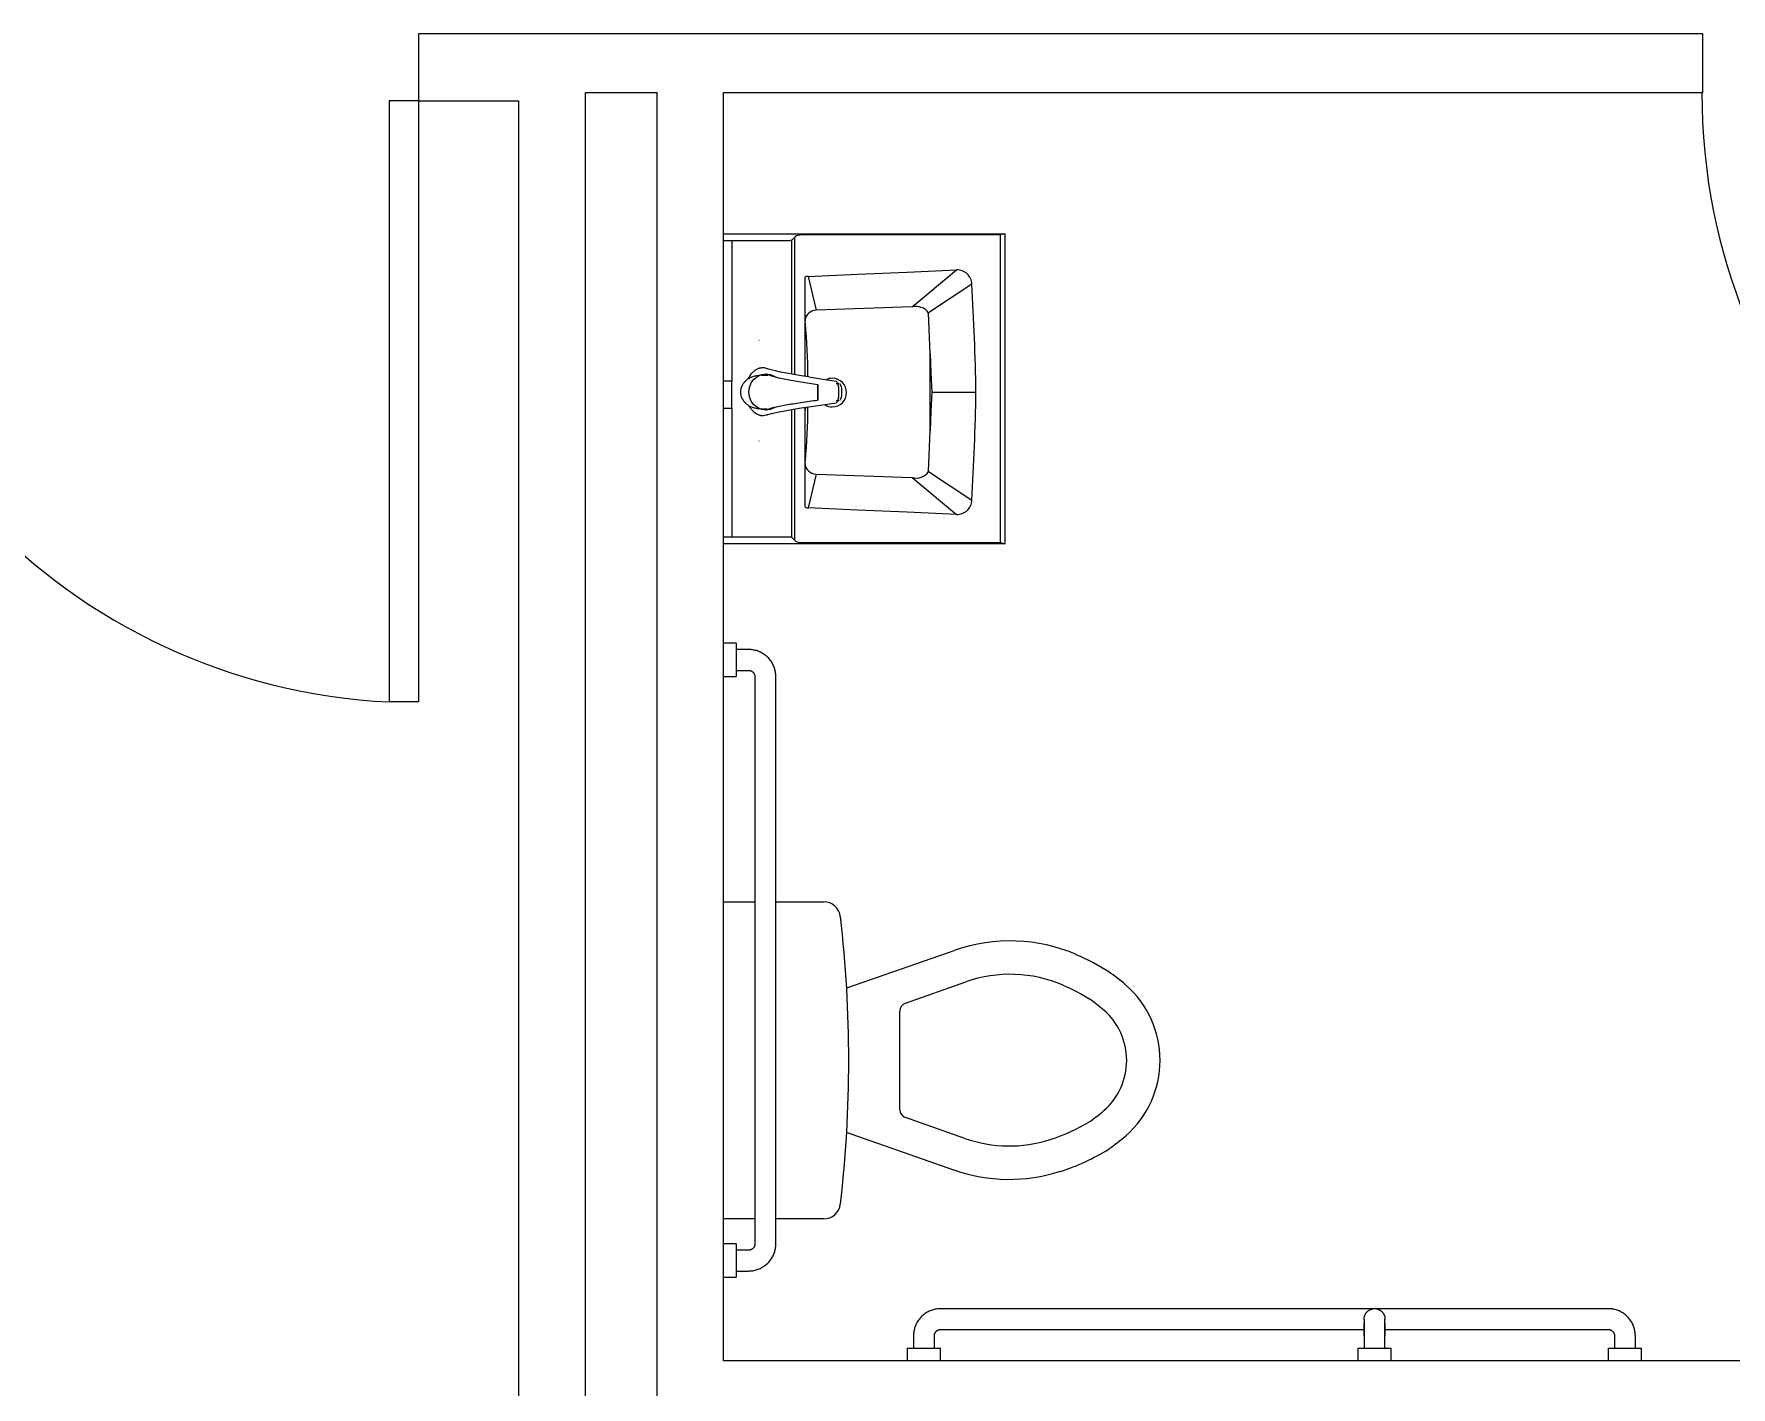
# Model space of a CAD drawing. Header units: inches. Extents: x 1 to 4574, y -953 to 1388.
# Drawn here: x 2907.3 to 3008.9, y -2.8 to 78.3 of the extents above; entities that cross this region are included whole.
import ezdxf

# ---------------------------------------------------------------- set-up
doc = ezdxf.new("R2010")
doc.units = ezdxf.units.IN
doc.header["$MEASUREMENT"] = 0
for name, color, linetype, lineweight in [('A-DOOR', 31, 'Continuous', 9), ('A-WALL', 113, 'Continuous', 50), ('I-WALL', 2, 'Continuous', 9), ('P-SANR-FIXT', 6, 'Continuous', 9), ('Q-SPCQ', 91, 'Continuous', 9)]:
    doc.layers.add(name, color=color, linetype=linetype, lineweight=lineweight)

# ---------------------------------------------------------------- blocks, each defined once
blk = doc.blocks.new('Single-Flush - 36_ x 96_-1525938-3rd Floor New Construction - Tel_Data_Elec Plan')
at = {"layer": 'A-DOOR', "color": 250, "lineweight": 20}
for p, q in [((16.25, -2), (16.25, -38.02)), ((18, -2), (16.25, -2)), ((18, -2), (18, -38.02)), ((18, -38.02), (16.25, -38.02))]:
    blk.add_line(p, q, dxfattribs=at)
at = {"layer": 'A-DOOR'}
blk.add_arc((18, -2), 36.07, 180, 267.2188, dxfattribs=at)
blk = doc.blocks.new('Sink - Restroom - Wall Mounted - Default-2793769-3rd Floor New Construction - Tel_Data_Elec Plan')
at = {"layer": 'P-SANR-FIXT', "lineweight": 13}
for p, q in [((-9.51, 15.36), (-9.45, 15.09)), ((9.06, 15.36), (-9.51, 15.36)), ((-9.51, -1.5), (-9.51, 15.36)), ((9, 15.09), (9.07, 15.35)), ((9.07, 15.35), (9.06, 15.36)), ((9.07, 15.35), (9.07, -1.5)), ((-9.45, 15.09), (-9.45, 3.39)), ((9, 15.09), (-9.45, 15.09)), ((9, 3.39), (9, 15.09)), ((-6.48, 13.38), (-4.76, 10.78)), ((-0.01, 10.97), (-0.01, 13.63)), ((4.73, 10.78), (6.46, 13.38)), ((-5.12, 9.79), (-7.34, 12.45)), ((5.1, 9.79), (7.31, 12.45)), ((-2.33, 10.87), (-4.76, 10.78)), ((2.3, 10.87), (-2.33, 10.87)), ((4.73, 10.78), (2.3, 10.87)), ((-5.12, 9.79), (-4.92, 4.04)), ((4.9, 4.04), (5.1, 9.79)), ((-6.95, 3.56), (-4.92, 4.04)), ((-0.97, 3.39), (-6.93, 3.39)), ((0.89, 3.41), (1.09, 3.39)), ((6.88, 3.39), (0.9, 3.39)), ((4.9, 4.04), (6.92, 3.56)), ((-9.31, 2.77), (-9.13, 2.59)), ((-1.07, 2.77), (-9.31, 2.77)), ((-1.1, 2.59), (-9.13, 2.59)), ((-9.09, 2.41), (-9.09, -1)), ((8.87, 2.77), (0.99, 2.77)), ((8.69, 2.59), (1.02, 2.59)), ((8.65, -1), (8.65, 2.41)), ((8.69, 2.59), (8.87, 2.77)), ((-9.09, -1), (-0.68, -1)), ((-9.09, -1), (-9.09, -1.5)), ((-0.68, -1), (-0.68, -1.5)), ((0.03, -1), (-0.68, -1)), ((0.94, -1), (0.03, -1)), ((0.94, -1.5), (0.94, -1)), ((0.94, -1), (8.65, -1)), ((8.65, -1.5), (8.65, -1))]:
    blk.add_line(p, q, dxfattribs=at)
at = {"layer": 'P-SANR-FIXT', "lineweight": 13, "flags": 128}
for points in [[(-6.95, 3.56), (-7.08, 6.52), (-7.21, 9.49), (-7.34, 12.45)], [(7.31, 12.45), (7.18, 9.49), (7.05, 6.52), (6.92, 3.56)], [(-2.33, 10.87), (-1.17, 10.92), (-0.01, 10.97)], [(-0.01, 10.97), (1.14, 10.92), (2.3, 10.87)], [(-9.45, 3.39), (-9.44, 3.24), (-9.43, 3.09), (-9.41, 2.97), (-9.38, 2.87), (-9.35, 2.8), (-9.31, 2.77)], [(8.87, 2.77), (8.91, 2.8), (8.94, 2.87), (8.97, 2.97), (8.99, 3.09), (9, 3.24), (9, 3.39)], [(-9.13, 2.59), (-9.12, 2.58), (-9.11, 2.56), (-9.1, 2.53), (-9.1, 2.49), (-9.09, 2.45), (-9.09, 2.41)], [(8.65, 2.41), (8.65, 2.45), (8.65, 2.49), (8.66, 2.53), (8.67, 2.56), (8.68, 2.58), (8.69, 2.59)]]:
    blk.add_lwpolyline(points, dxfattribs=at)
at = {"layer": 'P-SANR-FIXT', "lineweight": 13}
for centre, radius, start, end in [((-6.45, 12.49), 0.892, 92.207, 182.5114), ((2.32, -131.11), 144.75, 90.9253, 93.4886), ((-2.35, -131.11), 144.75, 86.5114, 89.0747), ((6.42, 12.49), 0.892, 357.4886, 87.793), ((-4.24, 10.03), 0.913, 124.4682, 195.443), ((4.22, 10.03), 0.913, 344.557, 55.5318), ((0.01, 5.01), 0.856, 0, 180), ((0.01, 5.01), 0.856, 180, 204.2224), ((0.01, 5.01), 0.856, 330, 360), ((-6.11, 3.6), 0.84, 182.5114, 194.5475), ((-4.26, 4.04), 0.663, 180, 268.0845), ((-1, -29.17), 32.72, 89.9136, 95.5114), ((0.97, -29.17), 32.72, 84.4886, 90.1627), ((4.23, 4.04), 0.663, 271.9155, 360), ((5.98, 3.73), 0.961, 339.341, 350.1201)]:
    blk.add_arc(centre, radius, start, end, dxfattribs=at)
blk = doc.blocks.new('Faucet-Restroom - Default-951102-3rd Floor New Construction - Tel_Data_Elec Plan')
at = {"layer": 'P-SANR-FIXT', "lineweight": 13}
for p, q in [((-1.16, -1.46), (-1.16, -1.72)), ((0.84, -1.72), (0.84, -1.47)), ((-0.66, -5.94), (-0.66, -6.13)), ((0.34, -6.13), (0.34, -5.94))]:
    blk.add_line(p, q, dxfattribs=at)
at = {"layer": 'P-SANR-FIXT', "lineweight": 13, "flags": 128}
for points in [[(-1.24, -1.75), (-1.2, -1.48), (-1.09, -1.23), (-0.92, -1.02), (-0.7, -0.86), (-0.44, -0.76), (-0.16, -0.72), (0.12, -0.76), (0.39, -0.86), (0.61, -1.02), (0.78, -1.23), (0.89, -1.48), (0.93, -1.75)], [(-3.08, -1.31), (-3.08, -1.31), (-3.08, -1.31), (-3.08, -1.31), (-3.08, -1.31), (-3.08, -1.31), (-3.08, -1.31), (-3.08, -1.31), (-3.08, -1.31), (-3.08, -1.31), (-3.08, -1.31), (-3.08, -1.31), (-3.08, -1.31), (-3.08, -1.31), (-3.08, -1.31), (-3.08, -1.31), (-3.08, -1.31), (-3.08, -1.31), (-3.08, -1.31), (-3.08, -1.31), (-3.08, -1.31), (-3.08, -1.31), (-3.08, -1.31), (-3.08, -1.31), (-3.08, -1.31), (-3.08, -1.31), (-3.08, -1.32), (-3.08, -1.32), (-3.08, -1.32), (-3.08, -1.32), (-3.08, -1.32), (-3.08, -1.32), (-3.08, -1.32), (-3.08, -1.32), (-3.08, -1.32), (-3.08, -1.32), (-3.08, -1.32), (-3.08, -1.32), (-3.08, -1.32), (-3.08, -1.32), (-3.08, -1.32), (-3.08, -1.32), (-3.08, -1.32), (-3.08, -1.32), (-3.08, -1.32), (-3.08, -1.32), (-3.08, -1.33), (-3.08, -1.33), (-3.08, -1.33), (-3.08, -1.33), (-3.08, -1.33), (-3.08, -1.33), (-3.08, -1.33), (-3.08, -1.33), (-3.08, -1.33), (-3.08, -1.33), (-3.08, -1.33), (-3.08, -1.33), (-3.08, -1.33), (-3.08, -1.33), (-3.08, -1.33), (-3.08, -1.33), (-3.08, -1.33), (-3.08, -1.33), (-3.08, -1.33), (-3.08, -1.33), (-3.08, -1.33), (-3.08, -1.33), (-3.08, -1.33), (-3.08, -1.33), (-3.08, -1.33)], [(-1.52, -1.8), (-1.51, -1.84), (-1.48, -1.93), (-1.44, -2.07), (-1.34, -2.52), (-1.22, -3.17), (-1.11, -3.84), (-1.05, -4.3)], [(-1.09, -2.26), (-1.2, -2.01), (-1.24, -1.75)], [(-1.16, -1.72), (-1.16, -1.76), (-1.15, -1.8)], [(0.75, -4.3), (0.82, -3.84), (0.95, -3.08), (1.04, -2.6), (1.11, -2.3), (1.2, -1.95), (1.24, -1.85), (1.25, -1.82)], [(0.93, -1.75), (0.89, -2.01), (0.78, -2.26)], [(0.84, -1.85), (0.84, -1.81), (0.84, -1.77), (0.84, -1.73), (0.84, -1.72)], [(2.93, -1.33), (2.93, -1.33), (2.93, -1.33), (2.93, -1.33), (2.93, -1.33), (2.93, -1.33), (2.93, -1.33), (2.93, -1.33), (2.93, -1.33), (2.93, -1.33), (2.93, -1.33), (2.93, -1.33), (2.93, -1.33), (2.93, -1.33), (2.93, -1.33), (2.93, -1.33), (2.93, -1.33), (2.93, -1.33), (2.93, -1.33), (2.93, -1.33), (2.93, -1.33), (2.93, -1.33), (2.93, -1.33), (2.93, -1.33), (2.93, -1.33), (2.93, -1.32), (2.93, -1.32), (2.93, -1.32), (2.93, -1.32), (2.93, -1.32), (2.93, -1.32), (2.93, -1.32), (2.93, -1.32), (2.93, -1.32), (2.93, -1.32), (2.93, -1.32), (2.93, -1.32), (2.93, -1.32), (2.93, -1.32), (2.93, -1.32), (2.93, -1.32), (2.93, -1.32), (2.93, -1.32), (2.93, -1.32), (2.93, -1.32), (2.93, -1.31), (2.93, -1.31), (2.93, -1.31), (2.93, -1.31), (2.93, -1.31), (2.93, -1.31), (2.93, -1.31), (2.93, -1.31), (2.93, -1.31), (2.93, -1.31), (2.93, -1.31), (2.93, -1.31), (2.93, -1.31), (2.93, -1.31), (2.93, -1.31), (2.93, -1.31), (2.93, -1.31), (2.93, -1.31), (2.93, -1.31), (2.93, -1.31), (2.93, -1.31), (2.93, -1.31), (2.93, -1.31), (2.93, -1.31), (2.93, -1.31), (2.93, -1.31)], [(-1.03, -2.52), (-1.07, -2.34), (-1.09, -2.26), (-1.1, -2.23), (-1.1, -2.23)], [(0.77, -2.26), (0.76, -2.27), (0.74, -2.36), (0.68, -2.56)], [(-1.05, -4.3), (-0.93, -5.14), (-0.81, -5.94)], [(0.75, -4.3), (0.62, -5.14), (0.5, -5.94)], [(0.34, -6.16), (0.31, -6.18), (0.27, -6.2), (0.21, -6.23), (0.15, -6.24), (0.07, -6.26), (-0.02, -6.27), (-0.11, -6.27), (-0.2, -6.27), (-0.29, -6.27), (-0.38, -6.26), (-0.46, -6.24), (-0.53, -6.23), (-0.58, -6.2), (-0.62, -6.18), (-0.65, -6.16)]]:
    blk.add_lwpolyline(points, dxfattribs=at)
at = {"layer": 'P-SANR-FIXT', "lineweight": 13}
for centre, major_axis, start_param, end_param in [((-0.18, -4.69), (1.96, 0), 4.469566, 4.955212), ((-0.18, -4.97), (1.61, 0), 1.27406, 1.867533)]:
    blk.add_ellipse(centre, major_axis=major_axis, ratio=0.079199, start_param=start_param, end_param=end_param, dxfattribs=at)
for points, knots in [([(-1.58, -1.58), (-1.58, -1.54), (-1.58, -1.48), (-1.57, -1.41), (-1.55, -1.36), (-1.54, -1.31), (-1.51, -1.26), (-1.49, -1.21), (-1.48, -1.18), (-1.46, -1.15), (-1.43, -1.11), (-1.4, -1.07), (-1.37, -1.03), (-1.33, -0.99), (-1.29, -0.95), (-1.24, -0.9), (-1.14, -0.82), (-1.05, -0.75), (-0.98, -0.72)], [0, 0, 0, 0, 0.1, 0.15, 0.2, 0.25, 0.3, 0.35, 0.375, 0.4, 0.45, 0.5, 0.55, 0.6, 0.65, 0.7, 0.8, 1, 1, 1, 1]), ([(-0.98, -0.72), (-1.01, -0.78), (-1.06, -0.91), (-1.13, -1.13), (-1.15, -1.29), (-1.15, -1.36)], [0, 0, 0, 0, 0.1111111, 0.2222222, 0.31546, 0.31546, 0.31546, 0.31546]), ([(-0.16, -0.21), (-0.22, -0.21), (-0.31, -0.22), (-0.4, -0.25), (-0.46, -0.27), (-0.5, -0.28), (-0.54, -0.3), (-0.58, -0.33), (-0.64, -0.36), (-0.7, -0.4), (-0.74, -0.44), (-0.77, -0.46), (-0.8, -0.49), (-0.84, -0.53), (-0.9, -0.6), (-0.95, -0.67), (-0.98, -0.72)], [0, 0, 0, 0, 0.166667, 0.25, 0.291667, 0.333333, 0.375, 0.416667, 0.5, 0.583333, 0.625, 0.666667, 0.708333, 0.75, 0.833333, 1, 1, 1, 1]), ([(0.64, -0.68), (0.61, -0.64), (0.56, -0.58), (0.5, -0.51), (0.46, -0.47), (0.43, -0.45), (0.4, -0.42), (0.36, -0.39), (0.31, -0.35), (0.25, -0.32), (0.21, -0.3), (0.17, -0.28), (0.13, -0.26), (0.08, -0.25), (-0.01, -0.22), (-0.1, -0.21), (-0.16, -0.21)], [0, 0, 0, 0, 0.166667, 0.25, 0.291667, 0.333333, 0.375, 0.416667, 0.5, 0.583333, 0.625, 0.666667, 0.708333, 0.75, 0.833333, 1, 1, 1, 1]), ([(0.84, -1.37), (0.83, -1.28), (0.81, -1.11), (0.73, -0.87), (0.67, -0.74), (0.64, -0.68)], [0.6670551, 0.6670551, 0.6670551, 0.6670551, 0.7777778, 0.8888889, 1, 1, 1, 1]), ([(0.64, -0.68), (0.72, -0.72), (0.82, -0.78), (0.93, -0.86), (0.99, -0.91), (1.04, -0.96), (1.09, -1.02), (1.14, -1.08), (1.17, -1.12), (1.18, -1.14), (1.21, -1.18), (1.24, -1.24), (1.27, -1.3), (1.28, -1.34), (1.29, -1.37), (1.3, -1.42), (1.31, -1.49), (1.32, -1.55), (1.32, -1.58)], [0, 0, 0, 0, 0.2, 0.3, 0.35, 0.4, 0.475, 0.55, 0.5875, 0.60625, 0.625, 0.7, 0.775, 0.79375, 0.8125, 0.85, 0.925, 1, 1, 1, 1]), ([(-1.52, -1.8), (-1.53, -1.78), (-1.55, -1.71), (-1.57, -1.63), (-1.58, -1.58)], [0.93531816, 0.93531816, 0.93531816, 0.93531816, 0.95833333, 1, 1, 1, 1]), ([(1.32, -1.58), (1.31, -1.65), (1.28, -1.73), (1.25, -1.81), (1.25, -1.82)], [0, 0, 0, 0, 0.05555556, 0.0679129, 0.0679129, 0.0679129, 0.0679129]), ([(0.5, -5.94), (0.5, -5.96), (0.45, -6.01), (0.26, -6.06), (0.03, -6.09), (-0.22, -6.09), (-0.41, -6.08), (-0.55, -6.06), (-0.64, -6.04), (-0.71, -6.02), (-0.77, -5.99), (-0.8, -5.97), (-0.81, -5.95), (-0.81, -5.94)], [-1, -1, -1, -1, -0.852941, -0.705882, -0.588235, -0.470588, -0.352941, -0.294118, -0.235294, -0.176471, -0.117647, -0.058824, 0, 0, 0, 0])]:
    blk.add_open_spline(points, degree=3, knots=knots, dxfattribs=at)
for points in [[(-0.66, -4.84), (-0.7, -4.5), (-0.8, -3.82), (-0.95, -2.9), (-1.09, -2.18), (-1.19, -1.86), (-1.24, -1.75)], [(0.93, -1.75), (0.87, -1.86), (0.77, -2.18), (0.61, -2.9), (0.45, -3.82), (0.34, -4.5), (0.29, -4.84)]]:
    blk.add_open_spline(points, degree=3, dxfattribs=at)
blk = doc.blocks.new('Toilet - Wall-Mounted - 2D - ADA-2793770-3rd Floor New Construction - Tel_Data_Elec Plan')
at = {"layer": 'P-SANR-FIXT', "lineweight": 13}
for p, q in [((-3.43, 10.9), (-4.71, 14.52)), ((4.68, 14.46), (3.43, 10.9)), ((-6.59, 13.86), (-4.32, 7.37)), ((6.57, 13.8), (4.32, 7.37)), ((2.96, 10.56), (-2.96, 10.56)), ((-9.5, 3.13), (-9.5, 6)), ((9.5, 6), (9.5, 3.12)), ((-9.5, 0), (-9.5, 1.88)), ((9.5, 1.88), (9.5, 0))]:
    blk.add_line(p, q, dxfattribs=at)
for centre, radius, start, end in [((0, 20.15), 6, 41.2014, 138.7986), ((3.98, 16.66), 11.29, 138.7986, 145.3641), ((0, 20.15), 4, 41.2014, 138.7986), ((-3.98, 16.66), 11.29, 34.6359, 41.2014), ((6.53, 15.58), 14.01, 147.6462, 156.6713), ((3.98, 16.66), 9.29, 138.7986, 145.121), ((-3.98, 16.66), 9.29, 34.9406, 41.2014), ((-5.91, 16.13), 13.2, 17.8629, 31.7838), ((6.53, 15.58), 12.01, 147.8381, 156.6713), ((-5.91, 16.13), 11.2, 17.8629, 31.5272), ((2.84, 17.17), 10, 156.6713, 199.3315), ((2.84, 17.17), 8, 156.6713, 199.3315), ((-2.87, 17.11), 8, 340.6685, 17.8629), ((-2.87, 17.11), 10, 340.6685, 17.8629), ((-2.96, 11.06), 0.5, 199.3315, 270), ((2.96, 11.06), 0.5, 270, 340.6685), ((0, -66.53), 74.03, 83.316, 96.684), ((-8.5, 6), 1, 96.684, 180), ((8.5, 6), 1, 0, 83.316)]:
    blk.add_arc(centre, radius, start, end, dxfattribs=at)
blk = doc.blocks.new('ADA - toilet_3-piece_grab_bars - 17_ Seat Height-2614639-3rd Floor New Construction - Tel_Data_Elec Plan')
at = {"layer": 'Q-SPCQ'}
for p, q in [((33.94, 57), (33.19, 57)), ((33.19, 55), (33.19, 57)), ((33.19, 56.63), (32.44, 56.63)), ((30.82, 55), (30.82, 15)), ((32.07, 41.61), (32.07, 55)), ((32.44, 55.37), (33.19, 55.37)), ((33.19, 55), (33.94, 55)), ((33.94, 42), (33.19, 42)), ((33.19, 40), (33.19, 42)), ((33.94, 42), (33.94, 40)), ((33.19, 41.62), (32.44, 41.62)), ((33.19, 41.62), (32.44, 41.62)), ((32.07, 15), (32.07, 40.38)), ((32.44, 40.38), (33.19, 40.38)), ((32.44, 40.38), (33.19, 40.38)), ((33.19, 40), (33.94, 40)), ((33.19, 14.63), (32.44, 14.63)), ((33.94, 15), (33.19, 15)), ((33.19, 13), (33.19, 15)), ((32.44, 13.38), (33.19, 13.38)), ((33.19, 13), (33.94, 13)), ((26.94, 5.12), (-7.06, 5.12)), ((-8.68, 3.5), (-8.68, 2.75)), ((-7.43, 2.75), (-7.43, 3.5)), ((-7.06, 3.87), (26.94, 3.87)), ((27.32, 3.5), (27.32, 2.75)), ((28.57, 2.75), (28.57, 3.5)), ((-9.06, 2.75), (-9.06, 2)), ((-9.06, 2.75), (-7.06, 2.75)), ((-7.06, 2), (-7.06, 2.75)), ((26.94, 2.75), (26.94, 2)), ((26.94, 2.75), (28.94, 2.75)), ((28.94, 2), (28.94, 2.75))]:
    blk.add_line(p, q, dxfattribs=at)
at = {"layer": 'Q-SPCQ', "flags": 128}
for points in [[(32.44, 56.63), (32.38, 56.62), (32.31, 56.62), (32.25, 56.61), (32.18, 56.6), (32.12, 56.59), (32.05, 56.58), (31.99, 56.56), (31.93, 56.54), (31.87, 56.52), (31.81, 56.5), (31.75, 56.47), (31.69, 56.44), (31.63, 56.41), (31.58, 56.38), (31.52, 56.34), (31.47, 56.3), (31.42, 56.26), (31.37, 56.22), (31.32, 56.18), (31.28, 56.13), (31.23, 56.08), (31.19, 56.04), (31.15, 55.98), (31.11, 55.93), (31.07, 55.88), (31.04, 55.82), (31.01, 55.77), (30.98, 55.71), (30.95, 55.65), (30.93, 55.59), (30.9, 55.53), (30.88, 55.47), (30.87, 55.4), (30.85, 55.34), (30.84, 55.28), (30.83, 55.21), (30.82, 55.15), (30.82, 55.08), (30.82, 55.02), (30.82, 55)], [(32.07, 55), (32.07, 55.01), (32.07, 55.03), (32.07, 55.04), (32.07, 55.06), (32.07, 55.07), (32.08, 55.09), (32.08, 55.1), (32.09, 55.12), (32.09, 55.13), (32.1, 55.15), (32.1, 55.16), (32.11, 55.17), (32.12, 55.19), (32.12, 55.2), (32.13, 55.21), (32.14, 55.22), (32.15, 55.24), (32.16, 55.25), (32.17, 55.26), (32.18, 55.27), (32.19, 55.28), (32.2, 55.29), (32.21, 55.3), (32.23, 55.31), (32.24, 55.32), (32.25, 55.32), (32.26, 55.33), (32.28, 55.34), (32.29, 55.34), (32.31, 55.35), (32.32, 55.35), (32.33, 55.36), (32.35, 55.36), (32.36, 55.37), (32.38, 55.37), (32.39, 55.37), (32.41, 55.37), (32.42, 55.37), (32.44, 55.37), (32.44, 55.37)], [(30.83, 41.12), (30.83, 41.15), (30.84, 41.17), (30.85, 41.2), (30.86, 41.22), (30.87, 41.24), (30.88, 41.27), (30.89, 41.29), (30.9, 41.31), (30.91, 41.33), (30.93, 41.35), (30.94, 41.37), (30.96, 41.39), (30.97, 41.41), (30.99, 41.43), (31.01, 41.45), (31.02, 41.47), (31.04, 41.48), (31.06, 41.5), (31.08, 41.51), (31.1, 41.53), (31.12, 41.54), (31.15, 41.55), (31.17, 41.56), (31.19, 41.57), (31.21, 41.58), (31.24, 41.59), (31.26, 41.6), (31.29, 41.61), (31.31, 41.61), (31.33, 41.62), (31.36, 41.62), (31.38, 41.62), (31.41, 41.62), (31.43, 41.62), (31.44, 41.62)], [(31.44, 40.38), (31.42, 40.38), (31.39, 40.38), (31.37, 40.38), (31.34, 40.38), (31.32, 40.39), (31.29, 40.39), (31.27, 40.4), (31.24, 40.41), (31.22, 40.42), (31.2, 40.42), (31.17, 40.43), (31.15, 40.45), (31.13, 40.46), (31.11, 40.47), (31.09, 40.48), (31.07, 40.5), (31.05, 40.51), (31.03, 40.53), (31.01, 40.55), (30.99, 40.56), (30.98, 40.58), (30.96, 40.6), (30.94, 40.62), (30.93, 40.64), (30.92, 40.66), (30.9, 40.68), (30.89, 40.71), (30.88, 40.73), (30.87, 40.75), (30.86, 40.77), (30.85, 40.8), (30.84, 40.82), (30.84, 40.84), (30.83, 40.87), (30.83, 40.89)], [(31.44, 41.62), (31.44, 41.62), (31.44, 41.62), (31.45, 41.62), (31.45, 41.62), (31.46, 41.62)], [(32.44, 41.62), (32.4, 41.62), (32.36, 41.62), (32.32, 41.62), (32.28, 41.62), (32.24, 41.62), (32.2, 41.62), (32.16, 41.62), (32.13, 41.62), (32.09, 41.62), (32.05, 41.62), (32.02, 41.62), (31.98, 41.62), (31.94, 41.62), (31.91, 41.62), (31.88, 41.62), (31.84, 41.62), (31.81, 41.62), (31.78, 41.62), (31.75, 41.62), (31.72, 41.62), (31.7, 41.62), (31.67, 41.62), (31.65, 41.62), (31.62, 41.62), (31.6, 41.62), (31.58, 41.62), (31.56, 41.62), (31.54, 41.62), (31.52, 41.62), (31.51, 41.62), (31.5, 41.62), (31.48, 41.62), (31.47, 41.62), (31.46, 41.62), (31.46, 41.62), (31.45, 41.62), (31.45, 41.62), (31.44, 41.62), (31.44, 41.62)], [(31.69, 41.62), (31.72, 41.62), (31.74, 41.62), (31.77, 41.62), (31.8, 41.62), (31.84, 41.62), (31.87, 41.62), (31.9, 41.62), (31.93, 41.62), (31.97, 41.62), (32.01, 41.62), (32.04, 41.62), (32.08, 41.62), (32.12, 41.62), (32.15, 41.62), (32.19, 41.62), (32.23, 41.62), (32.27, 41.62), (32.31, 41.62), (32.35, 41.62), (32.39, 41.62), (32.43, 41.62), (32.44, 41.62)], [(31.46, 40.38), (31.46, 40.38), (31.45, 40.38), (31.45, 40.38), (31.44, 40.38), (31.44, 40.38)], [(31.44, 40.38), (31.44, 40.38), (31.44, 40.38), (31.45, 40.38), (31.45, 40.38), (31.46, 40.38), (31.47, 40.38), (31.48, 40.38), (31.49, 40.38), (31.51, 40.38), (31.52, 40.38), (31.54, 40.38), (31.55, 40.38), (31.57, 40.38), (31.59, 40.38), (31.62, 40.38), (31.64, 40.38), (31.66, 40.38), (31.69, 40.38), (31.72, 40.38), (31.74, 40.38), (31.77, 40.38), (31.8, 40.38), (31.84, 40.38), (31.87, 40.38), (31.9, 40.38), (31.93, 40.38), (31.97, 40.38), (32.01, 40.38), (32.04, 40.38), (32.08, 40.38), (32.12, 40.38), (32.15, 40.38), (32.19, 40.38), (32.23, 40.38), (32.27, 40.38), (32.31, 40.38), (32.35, 40.38), (32.39, 40.38), (32.43, 40.38), (32.44, 40.38)], [(32.44, 40.38), (32.4, 40.38), (32.36, 40.38), (32.32, 40.38), (32.28, 40.38), (32.24, 40.38), (32.2, 40.38), (32.16, 40.38), (32.13, 40.38), (32.09, 40.38), (32.05, 40.38), (32.02, 40.38), (31.98, 40.38), (31.94, 40.38), (31.91, 40.38), (31.88, 40.38), (31.84, 40.38), (31.81, 40.38), (31.78, 40.38), (31.75, 40.38), (31.72, 40.38), (31.7, 40.38), (31.67, 40.38)], [(30.82, 15), (30.82, 14.94), (30.82, 14.87), (30.83, 14.81), (30.84, 14.74), (30.85, 14.68), (30.86, 14.61), (30.88, 14.55), (30.9, 14.49), (30.92, 14.43), (30.94, 14.37), (30.97, 14.31), (31, 14.25), (31.03, 14.19), (31.06, 14.14), (31.1, 14.08), (31.14, 14.03), (31.18, 13.98), (31.22, 13.93), (31.26, 13.88), (31.31, 13.83), (31.36, 13.79), (31.41, 13.75), (31.46, 13.71), (31.51, 13.67), (31.56, 13.63), (31.62, 13.6), (31.68, 13.57), (31.73, 13.54), (31.79, 13.51), (31.85, 13.49), (31.91, 13.46), (31.98, 13.44), (32.04, 13.43), (32.1, 13.41), (32.16, 13.4), (32.23, 13.39), (32.29, 13.38), (32.36, 13.38), (32.42, 13.38), (32.44, 13.38)], [(32.44, 14.63), (32.43, 14.63), (32.41, 14.63), (32.4, 14.63), (32.38, 14.63), (32.37, 14.63), (32.35, 14.64), (32.34, 14.64), (32.32, 14.64), (32.31, 14.65), (32.3, 14.65), (32.28, 14.66), (32.27, 14.67), (32.25, 14.67), (32.24, 14.68), (32.23, 14.69), (32.22, 14.7), (32.21, 14.71), (32.19, 14.72), (32.18, 14.73), (32.17, 14.74), (32.16, 14.75), (32.15, 14.76), (32.14, 14.77), (32.13, 14.78), (32.13, 14.8), (32.12, 14.81), (32.11, 14.82), (32.1, 14.84), (32.1, 14.85), (32.09, 14.86), (32.09, 14.88), (32.08, 14.89), (32.08, 14.91), (32.07, 14.92), (32.07, 14.94), (32.07, 14.95), (32.07, 14.97), (32.07, 14.98), (32.07, 15), (32.07, 15)], [(-7.06, 5.12), (-7.12, 5.12), (-7.19, 5.12), (-7.25, 5.11), (-7.32, 5.1), (-7.38, 5.09), (-7.45, 5.08), (-7.51, 5.06), (-7.57, 5.04), (-7.63, 5.02), (-7.69, 5), (-7.75, 4.97), (-7.81, 4.94), (-7.87, 4.91), (-7.92, 4.88), (-7.98, 4.84), (-8.03, 4.8), (-8.08, 4.76), (-8.13, 4.72), (-8.18, 4.68), (-8.22, 4.63), (-8.27, 4.58), (-8.31, 4.54), (-8.35, 4.48), (-8.39, 4.43), (-8.43, 4.38), (-8.46, 4.32), (-8.49, 4.27), (-8.52, 4.21), (-8.55, 4.15), (-8.57, 4.09), (-8.6, 4.03), (-8.62, 3.97), (-8.63, 3.9), (-8.65, 3.84), (-8.66, 3.78), (-8.67, 3.71), (-8.68, 3.65), (-8.68, 3.58), (-8.68, 3.52), (-8.68, 3.5)], [(28.57, 3.5), (28.56, 3.56), (28.56, 3.63), (28.55, 3.69), (28.55, 3.76), (28.53, 3.82), (28.52, 3.89), (28.5, 3.95), (28.48, 4.01), (28.46, 4.07), (28.44, 4.13), (28.41, 4.19), (28.38, 4.25), (28.35, 4.31), (28.32, 4.36), (28.28, 4.42), (28.24, 4.47), (28.2, 4.52), (28.16, 4.57), (28.12, 4.62), (28.07, 4.67), (28.03, 4.71), (27.98, 4.75), (27.93, 4.79), (27.87, 4.83), (27.82, 4.87), (27.76, 4.9), (27.71, 4.93), (27.65, 4.96), (27.59, 4.99), (27.53, 5.01), (27.47, 5.04), (27.41, 5.06), (27.34, 5.07), (27.28, 5.09), (27.22, 5.1), (27.15, 5.11), (27.09, 5.12), (27.02, 5.12), (26.96, 5.12), (26.94, 5.12)], [(-7.43, 3.5), (-7.43, 3.51), (-7.43, 3.53), (-7.43, 3.54), (-7.43, 3.56), (-7.43, 3.57), (-7.42, 3.59), (-7.42, 3.6), (-7.41, 3.62), (-7.41, 3.63), (-7.4, 3.65), (-7.4, 3.66), (-7.39, 3.67), (-7.38, 3.69), (-7.38, 3.7), (-7.37, 3.71), (-7.36, 3.72), (-7.35, 3.74), (-7.34, 3.75), (-7.33, 3.76), (-7.32, 3.77), (-7.31, 3.78), (-7.3, 3.79), (-7.29, 3.8), (-7.27, 3.81), (-7.26, 3.82), (-7.25, 3.82), (-7.24, 3.83), (-7.22, 3.84), (-7.21, 3.84), (-7.19, 3.85), (-7.18, 3.85), (-7.17, 3.86), (-7.15, 3.86), (-7.14, 3.87), (-7.12, 3.87), (-7.11, 3.87), (-7.09, 3.87), (-7.08, 3.87), (-7.06, 3.87), (-7.06, 3.87)], [(26.94, 3.87), (26.96, 3.87), (26.97, 3.87), (26.99, 3.87), (27, 3.87), (27.02, 3.87), (27.03, 3.86), (27.04, 3.86), (27.06, 3.86), (27.07, 3.85), (27.09, 3.85), (27.1, 3.84), (27.11, 3.83), (27.13, 3.83), (27.14, 3.82), (27.15, 3.81), (27.17, 3.8), (27.18, 3.79), (27.19, 3.78), (27.2, 3.77), (27.21, 3.76), (27.22, 3.75), (27.23, 3.74), (27.24, 3.73), (27.25, 3.72), (27.26, 3.7), (27.26, 3.69), (27.27, 3.68), (27.28, 3.66), (27.28, 3.65), (27.29, 3.64), (27.3, 3.62), (27.3, 3.61), (27.3, 3.59), (27.31, 3.58), (27.31, 3.56), (27.31, 3.55), (27.31, 3.53), (27.32, 3.52), (27.32, 3.5), (27.32, 3.5)]]:
    blk.add_lwpolyline(points, dxfattribs=at)
blk = doc.blocks.new('Single-Flush - 36_ x 96_-2618192-3rd Floor New Construction - Tel_Data_Elec Plan')
at = {"layer": 'A-DOOR', "color": 250, "lineweight": 20}
for p, q in [((16.25, -1.75), (16.25, -37.77)), ((18, -1.75), (16.25, -1.75)), ((18, -1.75), (18, -37.77)), ((18, -37.77), (16.25, -37.77))]:
    blk.add_line(p, q, dxfattribs=at)
at = {"layer": 'A-DOOR'}
blk.add_arc((18, -1.75), 36.07, 180, 267.2188, dxfattribs=at)

msp = doc.modelspace()

# ---------------------------------------------------------------- linework, layer by layer
at = {"layer": 'A-WALL', "color": 250, "lineweight": 20}
for p, q in [((2940.3, 78.29), (2930.3, 78.29)), ((2930.3, 78.29), (2930.3, 74.29)), ((2930.3, 74.29), (2936.3, 74.29)), ((2936.3, 74.29), (2936.3, -159.73)), ((2940.3, -159.73), (2940.3, 74.79)), ((2944.58, 74.79), (2944.58, -159.73)), ((2948.58, -1.22), (2948.58, 74.79)), ((2986.58, -1.22), (2948.58, -1.22)), ((3045.26, -1.22), (2988.58, -1.22))]:
    msp.add_line(p, q, dxfattribs=at)
at = {"layer": 'I-WALL', "color": 250, "lineweight": 20}
for p, q in [((3007.26, 78.29), (2940.3, 78.29)), ((3007.26, 74.79), (3007.26, 78.29)), ((2940.3, 74.79), (2944.58, 74.79)), ((2948.58, 74.79), (3007.26, 74.79))]:
    msp.add_line(p, q, dxfattribs=at)

# ---------------------------------------------------------------- block references
at = {"layer": 'A-DOOR', "lineweight": 13}
for name, p in [('Single-Flush - 36_ x 96_-1525938-3rd Floor New Construction - Tel_Data_Elec Plan', (2912.3, 76.29)), ('Single-Flush - 36_ x 96_-2618192-3rd Floor New Construction - Tel_Data_Elec Plan', (3025.26, 76.54))]:
    msp.add_blockref(name, p, dxfattribs=at)
at = {"layer": 'P-SANR-FIXT', "lineweight": 13}
for name, p, rotation in [('Sink - Restroom - Wall Mounted - Default-2793769-3rd Floor New Construction - Tel_Data_Elec Plan', (2950.08, 56.81), 269.9999999999998), ('Faucet-Restroom - Default-951102-3rd Floor New Construction - Tel_Data_Elec Plan', (2949.38, 56.99), 89.9999999999998), ('ADA - toilet_3-piece_grab_bars - 17_ Seat Height-2614639-3rd Floor New Construction - Tel_Data_Elec Plan', (2946.58, 32.72), 269.9999999999997), ('Toilet - Wall-Mounted - 2D - ADA-2793770-3rd Floor New Construction - Tel_Data_Elec Plan', (2948.58, 16.78), 270.0000000000004)]:
    msp.add_blockref(name, p, dxfattribs=dict(at, rotation=rotation))

doc.saveas('drawing.dxf')
